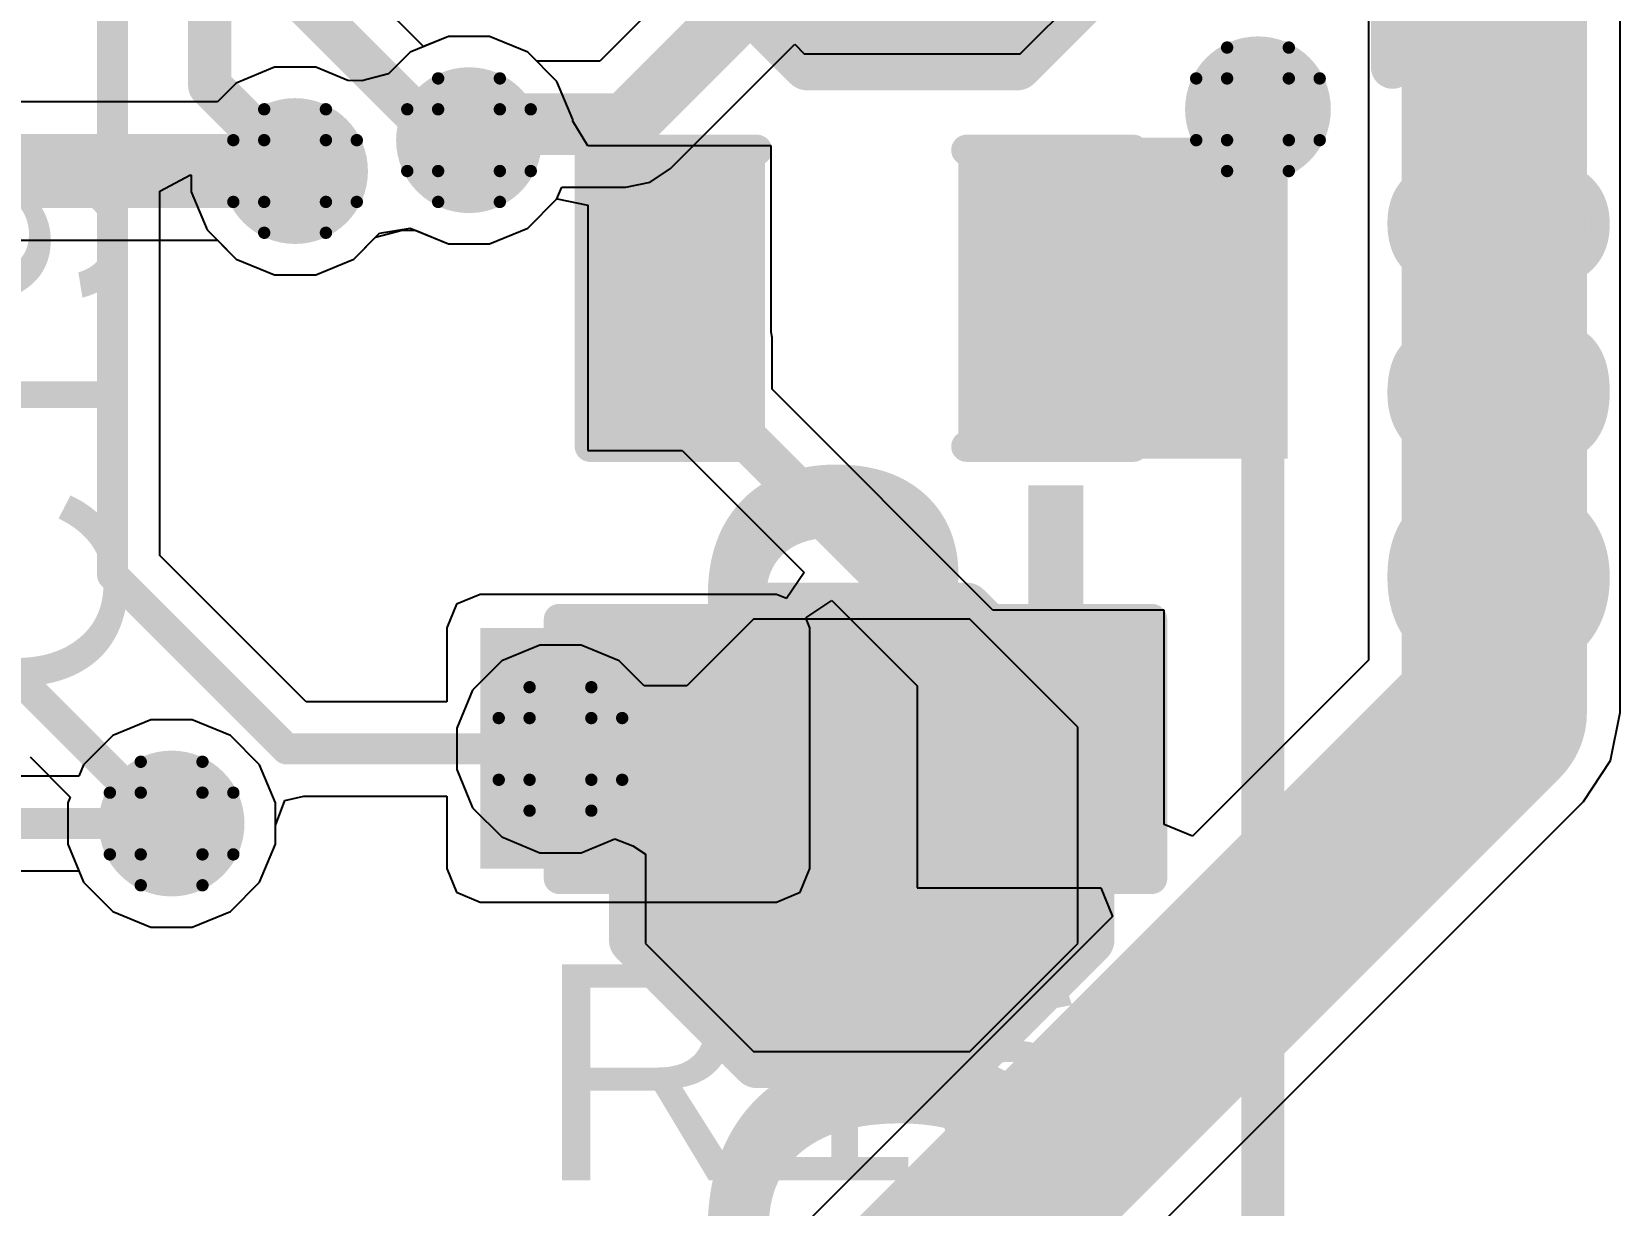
# Model space of a CAD drawing. Header units: inches. Extents: x -25 to 271, y -41 to 15.
# Drawn here: x 67.14 to 73.68, y -24.32 to -19.49 of the extents above; entities that cross this region are included whole.
import ezdxf

# ---------------------------------------------------------------- set-up
doc = ezdxf.new("R2010")
doc.units = ezdxf.units.IN
for name, color, linetype in [('Bottom Layer', 5, 'Continuous'), ('Bottom Overlay', 54, 'Continuous'), ('Bottom Paste', 16, 'Continuous'), ('Bottom Solder', 6, 'Continuous'), ('Drill Drawing', 1, 'Continuous'), ('Top Glue Points', 56, 'Continuous'), ('Top Layer', 1, 'Continuous'), ('Top Overlay', 2, 'Continuous'), ('Top Paste', 8, 'Continuous'), ('Top Solder', 216, 'Continuous'), ('Via Holes', 16, 'Continuous')]:
    doc.layers.add(name, color=color, linetype=linetype)
doc.styles.add('Arial', font='', dxfattribs={"height": 0.2})
doc.styles.add('Arial_Bold', font='', dxfattribs={"height": 0.2})
doc.styles.get('Arial').set_extended_font_data('Arial')
doc.styles.get('Arial_Bold').set_extended_font_data('Arial', bold=True)

# ---------------------------------------------------------------- blocks, each defined once
blk = doc.blocks.new('LED_0603_66')
at = {"layer": 'Top Layer'}
for points in [[(-1, 0.5), (-0.5, 0.5), (-0.5, -0.5), (-1, -0.5)], [(0.5, 0.5), (1, 0.5), (1, -0.5), (0.5, -0.5)]]:
    blk.add_hatch(color=1, dxfattribs=at).paths.add_polyline_path(points)
at = {"layer": 'Top Overlay'}
blk.add_hatch(color=2, dxfattribs=at).paths.add_polyline_path([(1.1176, -0.6604), (1.7526, -0.6604), (1.7526, 0.6604), (1.1176, 0.6604)])
at = {"layer": 'Top Paste'}
for points in [[(-1, 0.5), (-0.5, 0.5), (-0.5, -0.5), (-1, -0.5)], [(0.5, 0.5), (1, 0.5), (1, -0.5), (0.5, -0.5)]]:
    blk.add_hatch(color=8, dxfattribs=at).paths.add_polyline_path(points)
at = {"layer": 'Top Solder'}
for points in [[(-1.1016, 0.6016), (-0.3984, 0.6016), (-0.3984, -0.6016), (-1.1016, -0.6016)], [(0.3984, 0.6016), (1.1016, 0.6016), (1.1016, -0.6016), (0.3984, -0.6016)]]:
    blk.add_hatch(color=216, dxfattribs=at).paths.add_polyline_path(points)
at = {"layer": 'Top Overlay'}
for points in [[(-1.1176, -0.6096, 0.127, 0.127, 0), (-1.1176, 0.6096, 0.127, 0.127, 0)], [(-1.1176, 0.6096, 0.127, 0.127, 0), (-0.4318, 0.6096, 0.127, 0.127, 0)], [(0.4318, 0.6096, 0.127, 0.127, 0), (1.1176, 0.6096, 0.127, 0.127, 0)], [(1.1176, -0.6096, 0.127, 0.127, 0), (1.1176, 0.6096, 0.127, 0.127, 0)], [(-1.1176, -0.6096, 0.127, 0.127, 0), (-0.4318, -0.6096, 0.127, 0.127, 0)], [(0.4318, -0.6096, 0.127, 0.127, 0), (1.1176, -0.6096, 0.127, 0.127, 0)]]:
    blk.add_lwpolyline(points, format="xyseb", dxfattribs=at)
for points in [[(-1.1494, 0.6096, 0.0635, 0.0635, 1), (-1.0858, 0.6096, 0.0635, 0.0635, 1)], [(-1.1494, 0.6096, 0.0635, 0.0635, 1), (-1.0858, 0.6096, 0.0635, 0.0635, 1)], [(-0.4636, 0.6096, 0.0635, 0.0635, 1), (-0.4001, 0.6096, 0.0635, 0.0635, 1)], [(0.4001, 0.6096, 0.0635, 0.0635, 1), (0.4636, 0.6096, 0.0635, 0.0635, 1)], [(1.0859, 0.6096, 0.0635, 0.0635, 1), (1.1494, 0.6096, 0.0635, 0.0635, 1)], [(1.0859, 0.6096, 0.0635, 0.0635, 1), (1.1494, 0.6096, 0.0635, 0.0635, 1)], [(-1.1494, -0.6096, 0.0635, 0.0635, 1), (-1.0858, -0.6096, 0.0635, 0.0635, 1)], [(-1.1494, -0.6096, 0.0635, 0.0635, 1), (-1.0858, -0.6096, 0.0635, 0.0635, 1)], [(-0.4636, -0.6096, 0.0635, 0.0635, 1), (-0.4001, -0.6096, 0.0635, 0.0635, 1)], [(0.4001, -0.6096, 0.0635, 0.0635, 1), (0.4636, -0.6096, 0.0635, 0.0635, 1)], [(1.0859, -0.6096, 0.0635, 0.0635, 1), (1.1494, -0.6096, 0.0635, 0.0635, 1)], [(1.0859, -0.6096, 0.0635, 0.0635, 1), (1.1494, -0.6096, 0.0635, 0.0635, 1)]]:
    blk.add_lwpolyline(points, format="xyseb", close=True, dxfattribs=at)
blk = doc.blocks.new('TEST_POINT_B_84')
at = {"layer": 'Bottom Layer'}
blk.add_hatch(color=5, dxfattribs=at).paths.add_polyline_path([(0.381, 0.762), (-0.381, 0.762), (-0.762, 0.381), (-0.762, -0.381), (-0.381, -0.762), (0.381, -0.762), (0.762, -0.381), (0.762, 0.381)])
at = {"layer": 'Bottom Paste'}
blk.add_hatch(color=16, dxfattribs=at).paths.add_polyline_path([(0.381, 0.762), (-0.381, 0.762), (-0.762, 0.381), (-0.762, -0.381), (-0.381, -0.762), (0.381, -0.762), (0.762, -0.381), (0.762, 0.381)])
at = {"layer": 'Bottom Solder'}
blk.add_hatch(color=6, dxfattribs=at).paths.add_polyline_path([(0.4318, 0.8636), (-0.4318, 0.8636), (-0.8636, 0.4318), (-0.8636, -0.4318), (-0.4318, -0.8636), (0.4318, -0.8636), (0.8636, -0.4318), (0.8636, 0.4318)])
at = {"layer": 'Bottom Overlay'}
for points in [[(-0.4318, 0.9398, 0.2, 0.2, 0), (-0.9398, 0.4318, 0.2, 0.2, 0)], [(0.4318, 0.9398, 0.2, 0.2, 0), (-0.4318, 0.9398, 0.2, 0.2, 0)], [(0.9398, 0.4318, 0.2, 0.2, 0), (0.4318, 0.9398, 0.2, 0.2, 0)], [(-0.9398, 0.4318, 0.2, 0.2, 0), (-0.9398, -0.4318, 0.2, 0.2, 0)], [(0.9398, 0.4318, 0.2, 0.2, 0), (0.9398, -0.4318, 0.2, 0.2, 0)], [(-0.4318, -0.9398, 0.2, 0.2, 0), (-0.9398, -0.4318, 0.2, 0.2, 0)], [(0.9398, -0.4318, 0.2, 0.2, 0), (0.4318, -0.9398, 0.2, 0.2, 0)], [(0.4318, -0.9398, 0.2, 0.2, 0), (-0.4318, -0.9398, 0.2, 0.2, 0)]]:
    blk.add_lwpolyline(points, format="xyseb", dxfattribs=at)
for points in [[(-0.4818, 0.9398, 0.1, 0.1, 1), (-0.3818, 0.9398, 0.1, 0.1, 1)], [(-0.4818, 0.9398, 0.1, 0.1, 1), (-0.3818, 0.9398, 0.1, 0.1, 1)], [(0.3818, 0.9398, 0.1, 0.1, 1), (0.4818, 0.9398, 0.1, 0.1, 1)], [(0.3818, 0.9398, 0.1, 0.1, 1), (0.4818, 0.9398, 0.1, 0.1, 1)], [(-0.9898, 0.4318, 0.1, 0.1, 1), (-0.8898, 0.4318, 0.1, 0.1, 1)], [(-0.9898, 0.4318, 0.1, 0.1, 1), (-0.8898, 0.4318, 0.1, 0.1, 1)], [(0.8898, 0.4318, 0.1, 0.1, 1), (0.9898, 0.4318, 0.1, 0.1, 1)], [(0.8898, 0.4318, 0.1, 0.1, 1), (0.9898, 0.4318, 0.1, 0.1, 1)], [(-0.9898, -0.4318, 0.1, 0.1, 1), (-0.8898, -0.4318, 0.1, 0.1, 1)], [(-0.9898, -0.4318, 0.1, 0.1, 1), (-0.8898, -0.4318, 0.1, 0.1, 1)], [(0.8898, -0.4318, 0.1, 0.1, 1), (0.9898, -0.4318, 0.1, 0.1, 1)], [(0.8898, -0.4318, 0.1, 0.1, 1), (0.9898, -0.4318, 0.1, 0.1, 1)], [(-0.4818, -0.9398, 0.1, 0.1, 1), (-0.3818, -0.9398, 0.1, 0.1, 1)], [(-0.4818, -0.9398, 0.1, 0.1, 1), (-0.3818, -0.9398, 0.1, 0.1, 1)], [(0.3818, -0.9398, 0.1, 0.1, 1), (0.4818, -0.9398, 0.1, 0.1, 1)], [(0.3818, -0.9398, 0.1, 0.1, 1), (0.4818, -0.9398, 0.1, 0.1, 1)]]:
    blk.add_lwpolyline(points, format="xyseb", close=True, dxfattribs=at)
blk = doc.blocks.new('RES_0603_112')
at = {"layer": 'Top Layer'}
for points in [[(-0.381, 0.4445), (-0.381, -0.4445), (-1.143, -0.4445), (-1.143, 0.4445)], [(1.143, 0.4445), (1.143, -0.4445), (0.381, -0.4445), (0.381, 0.4445)]]:
    blk.add_hatch(color=1, dxfattribs=at).paths.add_polyline_path(points)
at = {"layer": 'Top Paste'}
for points in [[(-0.381, 0.4445), (-0.381, -0.4445), (-1.143, -0.4445), (-1.143, 0.4445)], [(1.143, 0.4445), (1.143, -0.4445), (0.381, -0.4445), (0.381, 0.4445)]]:
    blk.add_hatch(color=8, dxfattribs=at).paths.add_polyline_path(points)
at = {"layer": 'Top Solder'}
for points in [[(-0.2794, 0.5461), (-0.2794, -0.5461), (-1.2446, -0.5461), (-1.2446, 0.5461)], [(1.2446, 0.5461), (1.2446, -0.5461), (0.2794, -0.5461), (0.2794, 0.5461)]]:
    blk.add_hatch(color=216, dxfattribs=at).paths.add_polyline_path(points)
at = {"layer": 'Top Overlay'}
for points in [[(-1.2192, 0.5334, 0.127, 0.127, 0), (-1.2192, -0.5334, 0.127, 0.127, 0)], [(1.2192, 0.5334, 0.127, 0.127, 0), (-1.2192, 0.5334, 0.127, 0.127, 0)], [(1.2192, 0.5334, 0.127, 0.127, 0), (1.2192, -0.5334, 0.127, 0.127, 0)], [(1.2192, -0.5334, 0.127, 0.127, 0), (-1.2192, -0.5334, 0.127, 0.127, 0)]]:
    blk.add_lwpolyline(points, format="xyseb", dxfattribs=at)
for points in [[(-1.25095, 0.5334, 0.0635, 0.0635, 1), (-1.18745, 0.5334, 0.0635, 0.0635, 1)], [(-1.25095, 0.5334, 0.0635, 0.0635, 1), (-1.18745, 0.5334, 0.0635, 0.0635, 1)], [(1.18745, 0.5334, 0.0635, 0.0635, 1), (1.25095, 0.5334, 0.0635, 0.0635, 1)], [(1.18745, 0.5334, 0.0635, 0.0635, 1), (1.25095, 0.5334, 0.0635, 0.0635, 1)], [(-1.25095, -0.5334, 0.0635, 0.0635, 1), (-1.18745, -0.5334, 0.0635, 0.0635, 1)], [(-1.25095, -0.5334, 0.0635, 0.0635, 1), (-1.18745, -0.5334, 0.0635, 0.0635, 1)], [(1.18745, -0.5334, 0.0635, 0.0635, 1), (1.25095, -0.5334, 0.0635, 0.0635, 1)], [(1.18745, -0.5334, 0.0635, 0.0635, 1), (1.25095, -0.5334, 0.0635, 0.0635, 1)]]:
    blk.add_lwpolyline(points, format="xyseb", close=True, dxfattribs=at)
blk = doc.blocks.new('TEST_POINT_B_135')
at = {"layer": 'Bottom Layer'}
blk.add_hatch(color=5, dxfattribs=at).paths.add_polyline_path([(0.381, 0.762), (-0.381, 0.762), (-0.762, 0.381), (-0.762, -0.381), (-0.381, -0.762), (0.381, -0.762), (0.762, -0.381), (0.762, 0.381)])
at = {"layer": 'Bottom Paste'}
blk.add_hatch(color=16, dxfattribs=at).paths.add_polyline_path([(0.381, 0.762), (-0.381, 0.762), (-0.762, 0.381), (-0.762, -0.381), (-0.381, -0.762), (0.381, -0.762), (0.762, -0.381), (0.762, 0.381)])
at = {"layer": 'Bottom Solder'}
blk.add_hatch(color=6, dxfattribs=at).paths.add_polyline_path([(0.4318, 0.8636), (-0.4318, 0.8636), (-0.8636, 0.4318), (-0.8636, -0.4318), (-0.4318, -0.8636), (0.4318, -0.8636), (0.8636, -0.4318), (0.8636, 0.4318)])
at = {"layer": 'Bottom Overlay'}
for points in [[(-0.4318, 0.9398, 0.2, 0.2, 0), (-0.9398, 0.4318, 0.2, 0.2, 0)], [(0.4318, 0.9398, 0.2, 0.2, 0), (-0.4318, 0.9398, 0.2, 0.2, 0)], [(0.9398, 0.4318, 0.2, 0.2, 0), (0.4318, 0.9398, 0.2, 0.2, 0)], [(-0.9398, 0.4318, 0.2, 0.2, 0), (-0.9398, -0.4318, 0.2, 0.2, 0)], [(0.9398, 0.4318, 0.2, 0.2, 0), (0.9398, -0.4318, 0.2, 0.2, 0)], [(-0.4318, -0.9398, 0.2, 0.2, 0), (-0.9398, -0.4318, 0.2, 0.2, 0)], [(0.9398, -0.4318, 0.2, 0.2, 0), (0.4318, -0.9398, 0.2, 0.2, 0)], [(0.4318, -0.9398, 0.2, 0.2, 0), (-0.4318, -0.9398, 0.2, 0.2, 0)]]:
    blk.add_lwpolyline(points, format="xyseb", dxfattribs=at)
for points in [[(-0.4818, 0.9398, 0.1, 0.1, 1), (-0.3818, 0.9398, 0.1, 0.1, 1)], [(-0.4818, 0.9398, 0.1, 0.1, 1), (-0.3818, 0.9398, 0.1, 0.1, 1)], [(0.3818, 0.9398, 0.1, 0.1, 1), (0.4818, 0.9398, 0.1, 0.1, 1)], [(0.3818, 0.9398, 0.1, 0.1, 1), (0.4818, 0.9398, 0.1, 0.1, 1)], [(-0.9898, 0.4318, 0.1, 0.1, 1), (-0.8898, 0.4318, 0.1, 0.1, 1)], [(-0.9898, 0.4318, 0.1, 0.1, 1), (-0.8898, 0.4318, 0.1, 0.1, 1)], [(0.8898, 0.4318, 0.1, 0.1, 1), (0.9898, 0.4318, 0.1, 0.1, 1)], [(0.8898, 0.4318, 0.1, 0.1, 1), (0.9898, 0.4318, 0.1, 0.1, 1)], [(-0.9898, -0.4318, 0.1, 0.1, 1), (-0.8898, -0.4318, 0.1, 0.1, 1)], [(-0.9898, -0.4318, 0.1, 0.1, 1), (-0.8898, -0.4318, 0.1, 0.1, 1)], [(0.8898, -0.4318, 0.1, 0.1, 1), (0.9898, -0.4318, 0.1, 0.1, 1)], [(0.8898, -0.4318, 0.1, 0.1, 1), (0.9898, -0.4318, 0.1, 0.1, 1)], [(-0.4818, -0.9398, 0.1, 0.1, 1), (-0.3818, -0.9398, 0.1, 0.1, 1)], [(-0.4818, -0.9398, 0.1, 0.1, 1), (-0.3818, -0.9398, 0.1, 0.1, 1)], [(0.3818, -0.9398, 0.1, 0.1, 1), (0.4818, -0.9398, 0.1, 0.1, 1)], [(0.3818, -0.9398, 0.1, 0.1, 1), (0.4818, -0.9398, 0.1, 0.1, 1)]]:
    blk.add_lwpolyline(points, format="xyseb", close=True, dxfattribs=at)

msp = doc.modelspace()

# ---------------------------------------------------------------- hatches: boundary and pattern name
at = {"layer": 'Bottom Layer'}
h = msp.add_hatch(color=5, dxfattribs=at)
edge = h.paths.add_edge_path()
edge.add_arc((72.1868, -19.812), 0.3, 0, 360)
h = msp.add_hatch(color=5, dxfattribs=at)
edge = h.paths.add_edge_path()
edge.add_arc((68.9402, -19.939), 0.3, 0, 360)
h = msp.add_hatch(color=5, dxfattribs=at)
edge = h.paths.add_edge_path()
edge.add_arc((68.2244, -20.066), 0.3, 0, 360)
h = msp.add_hatch(color=5, dxfattribs=at)
edge = h.paths.add_edge_path()
edge.add_arc((69.3166, -22.4437), 0.3, 0, 360)
h = msp.add_hatch(color=5, dxfattribs=at)
edge = h.paths.add_edge_path()
edge.add_arc((67.7164, -22.7506), 0.3, 0, 360)
at = {"layer": 'Top Glue Points'}
msp.add_hatch(color=56, dxfattribs=at).paths.add_polyline_path([(70.7339, -22.8437), (70.7339, -22.0436), (70.3341, -22.0436), (70.3341, -22.8437)])
at = {"layer": 'Top Layer'}
h = msp.add_hatch(color=1, dxfattribs=at)
edge = h.paths.add_edge_path()
edge.add_arc((72.1868, -19.812), 0.3, 0, 360)
h = msp.add_hatch(color=1, dxfattribs=at)
edge = h.paths.add_edge_path()
edge.add_arc((68.9402, -19.939), 0.3, 0, 360)
h = msp.add_hatch(color=1, dxfattribs=at)
edge = h.paths.add_edge_path()
edge.add_arc((68.2244, -20.066), 0.3, 0, 360)
msp.add_hatch(color=1, dxfattribs=at).paths.add_polyline_path([(68.9864, -22.9362), (70.2056, -22.9362), (70.2056, -21.9456), (68.9864, -21.9456)])
h = msp.add_hatch(color=1, dxfattribs=at)
edge = h.paths.add_edge_path()
edge.add_arc((69.3166, -22.4437), 0.3, 0, 360)
h = msp.add_hatch(color=1, dxfattribs=at)
edge = h.paths.add_edge_path()
edge.add_arc((67.7164, -22.7506), 0.3, 0, 360)
at = {"layer": 'Via Holes'}
h = msp.add_hatch(color=7, dxfattribs=at)
edge = h.paths.add_edge_path()
edge.add_arc((72.1868, -19.812), 0.15, 0, 360)
h = msp.add_hatch(color=7, dxfattribs=at)
edge = h.paths.add_edge_path()
edge.add_arc((68.9402, -19.939), 0.15, 0, 360)
h = msp.add_hatch(color=7, dxfattribs=at)
edge = h.paths.add_edge_path()
edge.add_arc((68.2244, -20.066), 0.15, 0, 360)
h = msp.add_hatch(color=7, dxfattribs=at)
edge = h.paths.add_edge_path()
edge.add_arc((69.3166, -22.4437), 0.15, 0, 360)
h = msp.add_hatch(color=7, dxfattribs=at)
edge = h.paths.add_edge_path()
edge.add_arc((67.7164, -22.7506), 0.15, 0, 360)

# ---------------------------------------------------------------- linework, layer by layer
at = {"layer": 'Bottom Layer'}
for p, q in [((71.2089, -19.5834), (71.6534, -19.1389)), ((69.9145, -19.178), (69.4787, -19.6138)), ((68.8553, -19.512), (68.6983, -19.577)), ((69.0252, -19.512), (68.8553, -19.512)), ((69.1821, -19.577), (69.0252, -19.512)), ((69.7691, -20.0559), (70.2808, -19.5443)), ((70.2808, -19.5443), (70.3199, -19.5834)), ((68.6983, -19.577), (68.6086, -19.6667)), ((69.2189, -19.6138), (69.1821, -19.577)), ((70.3199, -19.5834), (71.2089, -19.5834)), ((68.1395, -19.639), (67.9825, -19.704)), ((68.3093, -19.639), (68.1395, -19.639)), ((68.4421, -19.694), (68.3093, -19.639)), ((68.6086, -19.6667), (68.4995, -19.6953)), ((69.4787, -19.6138), (69.2189, -19.6138)), ((67.9825, -19.704), (67.9054, -19.7811)), ((68.4995, -19.6953), (68.4421, -19.694)), ((67.9054, -19.7811), (66.8632, -19.7811)), ((69.6851, -20.1121), (69.7691, -20.0559)), ((69.3022, -20.1809), (69.3225, -20.1318)), ((69.3225, -20.1318), (69.586, -20.1318)), ((69.586, -20.1318), (69.6851, -20.1121)), ((69.1821, -20.301), (69.3022, -20.1809)), ((68.556, -20.3383), (68.6651, -20.3097)), ((68.6651, -20.3097), (68.7226, -20.311)), ((68.7226, -20.311), (68.8553, -20.366)), ((69.0252, -20.366), (69.1821, -20.301)), ((66.9812, -20.3509), (67.9054, -20.3509)), ((67.9054, -20.3509), (67.9825, -20.428)), ((68.4663, -20.428), (68.556, -20.3383)), ((68.8553, -20.366), (69.0252, -20.366)), ((67.9825, -20.428), (68.1395, -20.493)), ((68.3093, -20.493), (68.4663, -20.428)), ((68.1395, -20.493), (68.3093, -20.493)), ((70.1116, -21.9103), (69.8372, -22.1847)), ((71.0006, -21.9103), (70.1116, -21.9103)), ((71.4451, -22.3548), (71.0006, -21.9103)), ((69.2317, -22.0167), (69.0747, -22.0817)), ((69.4015, -22.0167), (69.2317, -22.0167)), ((69.5585, -22.0817), (69.4015, -22.0167)), ((69.0747, -22.0817), (68.9546, -22.2018)), ((69.6615, -22.1847), (69.5585, -22.0817)), ((68.9546, -22.2018), (68.8896, -22.3588)), ((69.8372, -22.1847), (69.6615, -22.1847)), ((67.6315, -22.3236), (67.4745, -22.3886)), ((67.8013, -22.3236), (67.6315, -22.3236)), ((67.9583, -22.3886), (67.8013, -22.3236)), ((71.4451, -23.2438), (71.4451, -22.3548)), ((67.4745, -22.3886), (67.3544, -22.5087)), ((68.0784, -22.5087), (67.9583, -22.3886)), ((68.8896, -22.3588), (68.8896, -22.5286)), ((67.3544, -22.5087), (67.3347, -22.5564)), ((68.1434, -22.6656), (68.0784, -22.5087)), ((68.8896, -22.5286), (68.9546, -22.6856)), ((67.3347, -22.5564), (66.4928, -22.5564)), ((68.1434, -22.8355), (68.1434, -22.6656)), ((68.9546, -22.6856), (69.0747, -22.8057)), ((69.0747, -22.8057), (69.2317, -22.8707)), ((68.0784, -22.9925), (68.1434, -22.8355)), ((69.2317, -22.8707), (69.4015, -22.8707)), ((69.4015, -22.8707), (69.5401, -22.8133)), ((69.5401, -22.8133), (69.6149, -22.8426)), ((69.6149, -22.8426), (69.6671, -22.8766)), ((69.6671, -22.8766), (69.6671, -23.2438)), ((66.4928, -22.9448), (67.3347, -22.9448)), ((67.3347, -22.9448), (67.3544, -22.9925)), ((67.3544, -22.9925), (67.4745, -23.1126)), ((67.9583, -23.1126), (68.0784, -22.9925)), ((67.4745, -23.1126), (67.6315, -23.1776)), ((67.8013, -23.1776), (67.9583, -23.1126)), ((67.6315, -23.1776), (67.8013, -23.1776)), ((69.6671, -23.2438), (70.1116, -23.6883)), ((71.0006, -23.6883), (71.4451, -23.2438)), ((70.1116, -23.6883), (71.0006, -23.6883))]:
    msp.add_line(p, q, dxfattribs=at)
for points in [[(69.586, -19.8728, 0.254, 0.254, 0), (70.7644, -18.6944, 0.254, 0.254, 0)], [(68.9402, -19.939, 0.254, 0.254, 0), (69.0064, -19.8728, 0.254, 0.254, 0)], [(69.0064, -19.8728, 0.254, 0.254, 0), (69.586, -19.8728, 0.254, 0.254, 0)], [(66.8632, -20.066, 0.3048, 0.3048, 0), (68.2244, -20.066, 0.3048, 0.3048, 0)], [(69.3166, -22.4437, 0.254, 0.254, 0), (70.5561, -22.4437, 0.254, 0.254, 0)], [(66.1111, -22.7506, 0.127, 0.127, 0), (67.7164, -22.7506, 0.127, 0.127, 0)]]:
    msp.add_lwpolyline(points, format="xyseb", dxfattribs=at)
for points in [[(68.9429, -19.8728, 0.127, 0.127, 1), (69.0699, -19.8728, 0.127, 0.127, 1)], [(68.9429, -19.8728, 0.127, 0.127, 1), (69.0699, -19.8728, 0.127, 0.127, 1)], [(69.5225, -19.8728, 0.127, 0.127, 1), (69.6495, -19.8728, 0.127, 0.127, 1)], [(69.5225, -19.8728, 0.127, 0.127, 1), (69.6495, -19.8728, 0.127, 0.127, 1)], [(68.8767, -19.939, 0.127, 0.127, 1), (69.0037, -19.939, 0.127, 0.127, 1)], [(68.1482, -20.066, 0.1524, 0.1524, 1), (68.3006, -20.066, 0.1524, 0.1524, 1)], [(69.2531, -22.4437, 0.127, 0.127, 1), (69.3801, -22.4437, 0.127, 0.127, 1)], [(70.4926, -22.4437, 0.127, 0.127, 1), (70.6196, -22.4437, 0.127, 0.127, 1)], [(67.6847, -22.7506, 0.0635, 0.0635, 1), (67.7481, -22.7506, 0.0635, 0.0635, 1)]]:
    msp.add_lwpolyline(points, format="xyseb", close=True, dxfattribs=at)
at = {"layer": 'Drill Drawing'}
for points in [[(72.0598, -19.685, 0.0508, 0.0508, 0), (72.0598, -19.558, 0.0508, 0.0508, 0)], [(72.0598, -19.558, 0.0508, 0.0508, 0), (72.3138, -19.558, 0.0508, 0.0508, 0)], [(72.3138, -19.685, 0.0508, 0.0508, 0), (72.3138, -19.558, 0.0508, 0.0508, 0)], [(68.8132, -19.812, 0.0508, 0.0508, 0), (68.8132, -19.685, 0.0508, 0.0508, 0)], [(68.8132, -19.685, 0.0508, 0.0508, 0), (69.0672, -19.685, 0.0508, 0.0508, 0)], [(69.0672, -19.812, 0.0508, 0.0508, 0), (69.0672, -19.685, 0.0508, 0.0508, 0)], [(71.9328, -19.939, 0.0508, 0.0508, 0), (71.9328, -19.685, 0.0508, 0.0508, 0)], [(71.9328, -19.685, 0.0508, 0.0508, 0), (72.0598, -19.685, 0.0508, 0.0508, 0)], [(72.3138, -19.685, 0.0508, 0.0508, 0), (72.4408, -19.685, 0.0508, 0.0508, 0)], [(72.4408, -19.939, 0.0508, 0.0508, 0), (72.4408, -19.685, 0.0508, 0.0508, 0)], [(68.0974, -19.939, 0.0508, 0.0508, 0), (68.0974, -19.812, 0.0508, 0.0508, 0)], [(68.0974, -19.812, 0.0508, 0.0508, 0), (68.3514, -19.812, 0.0508, 0.0508, 0)], [(68.3514, -19.939, 0.0508, 0.0508, 0), (68.3514, -19.812, 0.0508, 0.0508, 0)], [(68.6862, -20.066, 0.0508, 0.0508, 0), (68.6862, -19.812, 0.0508, 0.0508, 0)], [(68.6862, -19.812, 0.0508, 0.0508, 0), (68.8132, -19.812, 0.0508, 0.0508, 0)], [(69.0672, -19.812, 0.0508, 0.0508, 0), (69.1942, -19.812, 0.0508, 0.0508, 0)], [(69.1942, -20.066, 0.0508, 0.0508, 0), (69.1942, -19.812, 0.0508, 0.0508, 0)], [(67.9704, -20.193, 0.0508, 0.0508, 0), (67.9704, -19.939, 0.0508, 0.0508, 0)], [(67.9704, -19.939, 0.0508, 0.0508, 0), (68.0974, -19.939, 0.0508, 0.0508, 0)], [(68.3514, -19.939, 0.0508, 0.0508, 0), (68.4784, -19.939, 0.0508, 0.0508, 0)], [(68.4784, -20.193, 0.0508, 0.0508, 0), (68.4784, -19.939, 0.0508, 0.0508, 0)], [(71.9328, -19.939, 0.0508, 0.0508, 0), (72.0598, -19.939, 0.0508, 0.0508, 0)], [(72.0598, -20.066, 0.0508, 0.0508, 0), (72.0598, -19.939, 0.0508, 0.0508, 0)], [(72.3138, -19.939, 0.0508, 0.0508, 0), (72.4408, -19.939, 0.0508, 0.0508, 0)], [(72.3138, -20.066, 0.0508, 0.0508, 0), (72.3138, -19.939, 0.0508, 0.0508, 0)], [(68.6862, -20.066, 0.0508, 0.0508, 0), (68.8132, -20.066, 0.0508, 0.0508, 0)], [(68.8132, -20.193, 0.0508, 0.0508, 0), (68.8132, -20.066, 0.0508, 0.0508, 0)], [(69.0672, -20.066, 0.0508, 0.0508, 0), (69.1942, -20.066, 0.0508, 0.0508, 0)], [(69.0672, -20.193, 0.0508, 0.0508, 0), (69.0672, -20.066, 0.0508, 0.0508, 0)], [(72.0598, -20.066, 0.0508, 0.0508, 0), (72.3138, -20.066, 0.0508, 0.0508, 0)], [(67.9704, -20.193, 0.0508, 0.0508, 0), (68.0974, -20.193, 0.0508, 0.0508, 0)], [(68.0974, -20.32, 0.0508, 0.0508, 0), (68.0974, -20.193, 0.0508, 0.0508, 0)], [(68.3514, -20.193, 0.0508, 0.0508, 0), (68.4784, -20.193, 0.0508, 0.0508, 0)], [(68.3514, -20.32, 0.0508, 0.0508, 0), (68.3514, -20.193, 0.0508, 0.0508, 0)], [(68.8132, -20.193, 0.0508, 0.0508, 0), (69.0672, -20.193, 0.0508, 0.0508, 0)], [(68.0974, -20.32, 0.0508, 0.0508, 0), (68.3514, -20.32, 0.0508, 0.0508, 0)], [(69.1896, -22.3167, 0.0508, 0.0508, 0), (69.1896, -22.1897, 0.0508, 0.0508, 0)], [(69.1896, -22.1897, 0.0508, 0.0508, 0), (69.4436, -22.1897, 0.0508, 0.0508, 0)], [(69.4436, -22.3167, 0.0508, 0.0508, 0), (69.4436, -22.1897, 0.0508, 0.0508, 0)], [(69.0626, -22.5707, 0.0508, 0.0508, 0), (69.0626, -22.3167, 0.0508, 0.0508, 0)], [(69.0626, -22.3167, 0.0508, 0.0508, 0), (69.1896, -22.3167, 0.0508, 0.0508, 0)], [(69.4436, -22.3167, 0.0508, 0.0508, 0), (69.5706, -22.3167, 0.0508, 0.0508, 0)], [(69.5706, -22.5707, 0.0508, 0.0508, 0), (69.5706, -22.3167, 0.0508, 0.0508, 0)], [(67.5894, -22.6236, 0.0508, 0.0508, 0), (67.5894, -22.4966, 0.0508, 0.0508, 0)], [(67.5894, -22.4966, 0.0508, 0.0508, 0), (67.8434, -22.4966, 0.0508, 0.0508, 0)], [(67.8434, -22.6236, 0.0508, 0.0508, 0), (67.8434, -22.4966, 0.0508, 0.0508, 0)], [(69.0626, -22.5707, 0.0508, 0.0508, 0), (69.1896, -22.5707, 0.0508, 0.0508, 0)], [(69.1896, -22.6977, 0.0508, 0.0508, 0), (69.1896, -22.5707, 0.0508, 0.0508, 0)], [(69.4436, -22.5707, 0.0508, 0.0508, 0), (69.5706, -22.5707, 0.0508, 0.0508, 0)], [(69.4436, -22.6977, 0.0508, 0.0508, 0), (69.4436, -22.5707, 0.0508, 0.0508, 0)], [(67.4624, -22.8776, 0.0508, 0.0508, 0), (67.4624, -22.6236, 0.0508, 0.0508, 0)], [(67.4624, -22.6236, 0.0508, 0.0508, 0), (67.5894, -22.6236, 0.0508, 0.0508, 0)], [(67.8434, -22.6236, 0.0508, 0.0508, 0), (67.9704, -22.6236, 0.0508, 0.0508, 0)], [(67.9704, -22.8776, 0.0508, 0.0508, 0), (67.9704, -22.6236, 0.0508, 0.0508, 0)], [(69.1896, -22.6977, 0.0508, 0.0508, 0), (69.4436, -22.6977, 0.0508, 0.0508, 0)], [(67.4624, -22.8776, 0.0508, 0.0508, 0), (67.5894, -22.8776, 0.0508, 0.0508, 0)], [(67.5894, -23.0046, 0.0508, 0.0508, 0), (67.5894, -22.8776, 0.0508, 0.0508, 0)], [(67.8434, -22.8776, 0.0508, 0.0508, 0), (67.9704, -22.8776, 0.0508, 0.0508, 0)], [(67.8434, -23.0046, 0.0508, 0.0508, 0), (67.8434, -22.8776, 0.0508, 0.0508, 0)], [(67.5894, -23.0046, 0.0508, 0.0508, 0), (67.8434, -23.0046, 0.0508, 0.0508, 0)]]:
    msp.add_lwpolyline(points, format="xyseb", dxfattribs=at)
for points in [[(72.0471, -19.558, 0.0254, 0.0254, 1), (72.0725, -19.558, 0.0254, 0.0254, 1)], [(72.0471, -19.558, 0.0254, 0.0254, 1), (72.0725, -19.558, 0.0254, 0.0254, 1)], [(72.3011, -19.558, 0.0254, 0.0254, 1), (72.3265, -19.558, 0.0254, 0.0254, 1)], [(72.3011, -19.558, 0.0254, 0.0254, 1), (72.3265, -19.558, 0.0254, 0.0254, 1)], [(68.8005, -19.685, 0.0254, 0.0254, 1), (68.8259, -19.685, 0.0254, 0.0254, 1)], [(68.8005, -19.685, 0.0254, 0.0254, 1), (68.8259, -19.685, 0.0254, 0.0254, 1)], [(69.0545, -19.685, 0.0254, 0.0254, 1), (69.0799, -19.685, 0.0254, 0.0254, 1)], [(69.0545, -19.685, 0.0254, 0.0254, 1), (69.0799, -19.685, 0.0254, 0.0254, 1)], [(71.9201, -19.685, 0.0254, 0.0254, 1), (71.9455, -19.685, 0.0254, 0.0254, 1)], [(71.9201, -19.685, 0.0254, 0.0254, 1), (71.9455, -19.685, 0.0254, 0.0254, 1)], [(72.0471, -19.685, 0.0254, 0.0254, 1), (72.0725, -19.685, 0.0254, 0.0254, 1)], [(72.0471, -19.685, 0.0254, 0.0254, 1), (72.0725, -19.685, 0.0254, 0.0254, 1)], [(72.3011, -19.685, 0.0254, 0.0254, 1), (72.3265, -19.685, 0.0254, 0.0254, 1)], [(72.3011, -19.685, 0.0254, 0.0254, 1), (72.3265, -19.685, 0.0254, 0.0254, 1)], [(72.4281, -19.685, 0.0254, 0.0254, 1), (72.4535, -19.685, 0.0254, 0.0254, 1)], [(72.4281, -19.685, 0.0254, 0.0254, 1), (72.4535, -19.685, 0.0254, 0.0254, 1)], [(68.0847, -19.812, 0.0254, 0.0254, 1), (68.1101, -19.812, 0.0254, 0.0254, 1)], [(68.0847, -19.812, 0.0254, 0.0254, 1), (68.1101, -19.812, 0.0254, 0.0254, 1)], [(68.3387, -19.812, 0.0254, 0.0254, 1), (68.3641, -19.812, 0.0254, 0.0254, 1)], [(68.3387, -19.812, 0.0254, 0.0254, 1), (68.3641, -19.812, 0.0254, 0.0254, 1)], [(68.6735, -19.812, 0.0254, 0.0254, 1), (68.6989, -19.812, 0.0254, 0.0254, 1)], [(68.6735, -19.812, 0.0254, 0.0254, 1), (68.6989, -19.812, 0.0254, 0.0254, 1)], [(68.8005, -19.812, 0.0254, 0.0254, 1), (68.8259, -19.812, 0.0254, 0.0254, 1)], [(68.8005, -19.812, 0.0254, 0.0254, 1), (68.8259, -19.812, 0.0254, 0.0254, 1)], [(69.0545, -19.812, 0.0254, 0.0254, 1), (69.0799, -19.812, 0.0254, 0.0254, 1)], [(69.0545, -19.812, 0.0254, 0.0254, 1), (69.0799, -19.812, 0.0254, 0.0254, 1)], [(69.1815, -19.812, 0.0254, 0.0254, 1), (69.2069, -19.812, 0.0254, 0.0254, 1)], [(69.1815, -19.812, 0.0254, 0.0254, 1), (69.2069, -19.812, 0.0254, 0.0254, 1)], [(67.9577, -19.939, 0.0254, 0.0254, 1), (67.9831, -19.939, 0.0254, 0.0254, 1)], [(67.9577, -19.939, 0.0254, 0.0254, 1), (67.9831, -19.939, 0.0254, 0.0254, 1)], [(68.0847, -19.939, 0.0254, 0.0254, 1), (68.1101, -19.939, 0.0254, 0.0254, 1)], [(68.0847, -19.939, 0.0254, 0.0254, 1), (68.1101, -19.939, 0.0254, 0.0254, 1)], [(68.3387, -19.939, 0.0254, 0.0254, 1), (68.3641, -19.939, 0.0254, 0.0254, 1)], [(68.3387, -19.939, 0.0254, 0.0254, 1), (68.3641, -19.939, 0.0254, 0.0254, 1)], [(68.4657, -19.939, 0.0254, 0.0254, 1), (68.4911, -19.939, 0.0254, 0.0254, 1)], [(68.4657, -19.939, 0.0254, 0.0254, 1), (68.4911, -19.939, 0.0254, 0.0254, 1)], [(71.9201, -19.939, 0.0254, 0.0254, 1), (71.9455, -19.939, 0.0254, 0.0254, 1)], [(71.9201, -19.939, 0.0254, 0.0254, 1), (71.9455, -19.939, 0.0254, 0.0254, 1)], [(72.0471, -19.939, 0.0254, 0.0254, 1), (72.0725, -19.939, 0.0254, 0.0254, 1)], [(72.0471, -19.939, 0.0254, 0.0254, 1), (72.0725, -19.939, 0.0254, 0.0254, 1)], [(72.3011, -19.939, 0.0254, 0.0254, 1), (72.3265, -19.939, 0.0254, 0.0254, 1)], [(72.3011, -19.939, 0.0254, 0.0254, 1), (72.3265, -19.939, 0.0254, 0.0254, 1)], [(72.4281, -19.939, 0.0254, 0.0254, 1), (72.4535, -19.939, 0.0254, 0.0254, 1)], [(72.4281, -19.939, 0.0254, 0.0254, 1), (72.4535, -19.939, 0.0254, 0.0254, 1)], [(68.6735, -20.066, 0.0254, 0.0254, 1), (68.6989, -20.066, 0.0254, 0.0254, 1)], [(68.6735, -20.066, 0.0254, 0.0254, 1), (68.6989, -20.066, 0.0254, 0.0254, 1)], [(68.8005, -20.066, 0.0254, 0.0254, 1), (68.8259, -20.066, 0.0254, 0.0254, 1)], [(68.8005, -20.066, 0.0254, 0.0254, 1), (68.8259, -20.066, 0.0254, 0.0254, 1)], [(69.0545, -20.066, 0.0254, 0.0254, 1), (69.0799, -20.066, 0.0254, 0.0254, 1)], [(69.0545, -20.066, 0.0254, 0.0254, 1), (69.0799, -20.066, 0.0254, 0.0254, 1)], [(69.1815, -20.066, 0.0254, 0.0254, 1), (69.2069, -20.066, 0.0254, 0.0254, 1)], [(69.1815, -20.066, 0.0254, 0.0254, 1), (69.2069, -20.066, 0.0254, 0.0254, 1)], [(72.0471, -20.066, 0.0254, 0.0254, 1), (72.0725, -20.066, 0.0254, 0.0254, 1)], [(72.0471, -20.066, 0.0254, 0.0254, 1), (72.0725, -20.066, 0.0254, 0.0254, 1)], [(72.3011, -20.066, 0.0254, 0.0254, 1), (72.3265, -20.066, 0.0254, 0.0254, 1)], [(72.3011, -20.066, 0.0254, 0.0254, 1), (72.3265, -20.066, 0.0254, 0.0254, 1)], [(67.9577, -20.193, 0.0254, 0.0254, 1), (67.9831, -20.193, 0.0254, 0.0254, 1)], [(67.9577, -20.193, 0.0254, 0.0254, 1), (67.9831, -20.193, 0.0254, 0.0254, 1)], [(68.0847, -20.193, 0.0254, 0.0254, 1), (68.1101, -20.193, 0.0254, 0.0254, 1)], [(68.0847, -20.193, 0.0254, 0.0254, 1), (68.1101, -20.193, 0.0254, 0.0254, 1)], [(68.3387, -20.193, 0.0254, 0.0254, 1), (68.3641, -20.193, 0.0254, 0.0254, 1)], [(68.3387, -20.193, 0.0254, 0.0254, 1), (68.3641, -20.193, 0.0254, 0.0254, 1)], [(68.4657, -20.193, 0.0254, 0.0254, 1), (68.4911, -20.193, 0.0254, 0.0254, 1)], [(68.4657, -20.193, 0.0254, 0.0254, 1), (68.4911, -20.193, 0.0254, 0.0254, 1)], [(68.8005, -20.193, 0.0254, 0.0254, 1), (68.8259, -20.193, 0.0254, 0.0254, 1)], [(68.8005, -20.193, 0.0254, 0.0254, 1), (68.8259, -20.193, 0.0254, 0.0254, 1)], [(69.0545, -20.193, 0.0254, 0.0254, 1), (69.0799, -20.193, 0.0254, 0.0254, 1)], [(69.0545, -20.193, 0.0254, 0.0254, 1), (69.0799, -20.193, 0.0254, 0.0254, 1)], [(68.0847, -20.32, 0.0254, 0.0254, 1), (68.1101, -20.32, 0.0254, 0.0254, 1)], [(68.0847, -20.32, 0.0254, 0.0254, 1), (68.1101, -20.32, 0.0254, 0.0254, 1)], [(68.3387, -20.32, 0.0254, 0.0254, 1), (68.3641, -20.32, 0.0254, 0.0254, 1)], [(68.3387, -20.32, 0.0254, 0.0254, 1), (68.3641, -20.32, 0.0254, 0.0254, 1)], [(69.1769, -22.1897, 0.0254, 0.0254, 1), (69.2023, -22.1897, 0.0254, 0.0254, 1)], [(69.1769, -22.1897, 0.0254, 0.0254, 1), (69.2023, -22.1897, 0.0254, 0.0254, 1)], [(69.4309, -22.1897, 0.0254, 0.0254, 1), (69.4563, -22.1897, 0.0254, 0.0254, 1)], [(69.4309, -22.1897, 0.0254, 0.0254, 1), (69.4563, -22.1897, 0.0254, 0.0254, 1)], [(69.0499, -22.3167, 0.0254, 0.0254, 1), (69.0753, -22.3167, 0.0254, 0.0254, 1)], [(69.0499, -22.3167, 0.0254, 0.0254, 1), (69.0753, -22.3167, 0.0254, 0.0254, 1)], [(69.1769, -22.3167, 0.0254, 0.0254, 1), (69.2023, -22.3167, 0.0254, 0.0254, 1)], [(69.1769, -22.3167, 0.0254, 0.0254, 1), (69.2023, -22.3167, 0.0254, 0.0254, 1)], [(69.4309, -22.3167, 0.0254, 0.0254, 1), (69.4563, -22.3167, 0.0254, 0.0254, 1)], [(69.4309, -22.3167, 0.0254, 0.0254, 1), (69.4563, -22.3167, 0.0254, 0.0254, 1)], [(69.5579, -22.3167, 0.0254, 0.0254, 1), (69.5833, -22.3167, 0.0254, 0.0254, 1)], [(69.5579, -22.3167, 0.0254, 0.0254, 1), (69.5833, -22.3167, 0.0254, 0.0254, 1)], [(67.5767, -22.4966, 0.0254, 0.0254, 1), (67.6021, -22.4966, 0.0254, 0.0254, 1)], [(67.5767, -22.4966, 0.0254, 0.0254, 1), (67.6021, -22.4966, 0.0254, 0.0254, 1)], [(67.8307, -22.4966, 0.0254, 0.0254, 1), (67.8561, -22.4966, 0.0254, 0.0254, 1)], [(67.8307, -22.4966, 0.0254, 0.0254, 1), (67.8561, -22.4966, 0.0254, 0.0254, 1)], [(69.0499, -22.5707, 0.0254, 0.0254, 1), (69.0753, -22.5707, 0.0254, 0.0254, 1)], [(69.0499, -22.5707, 0.0254, 0.0254, 1), (69.0753, -22.5707, 0.0254, 0.0254, 1)], [(69.1769, -22.5707, 0.0254, 0.0254, 1), (69.2023, -22.5707, 0.0254, 0.0254, 1)], [(69.1769, -22.5707, 0.0254, 0.0254, 1), (69.2023, -22.5707, 0.0254, 0.0254, 1)], [(69.4309, -22.5707, 0.0254, 0.0254, 1), (69.4563, -22.5707, 0.0254, 0.0254, 1)], [(69.4309, -22.5707, 0.0254, 0.0254, 1), (69.4563, -22.5707, 0.0254, 0.0254, 1)], [(69.5579, -22.5707, 0.0254, 0.0254, 1), (69.5833, -22.5707, 0.0254, 0.0254, 1)], [(69.5579, -22.5707, 0.0254, 0.0254, 1), (69.5833, -22.5707, 0.0254, 0.0254, 1)], [(67.4497, -22.6236, 0.0254, 0.0254, 1), (67.4751, -22.6236, 0.0254, 0.0254, 1)], [(67.4497, -22.6236, 0.0254, 0.0254, 1), (67.4751, -22.6236, 0.0254, 0.0254, 1)], [(67.5767, -22.6236, 0.0254, 0.0254, 1), (67.6021, -22.6236, 0.0254, 0.0254, 1)], [(67.5767, -22.6236, 0.0254, 0.0254, 1), (67.6021, -22.6236, 0.0254, 0.0254, 1)], [(67.8307, -22.6236, 0.0254, 0.0254, 1), (67.8561, -22.6236, 0.0254, 0.0254, 1)], [(67.8307, -22.6236, 0.0254, 0.0254, 1), (67.8561, -22.6236, 0.0254, 0.0254, 1)], [(67.9577, -22.6236, 0.0254, 0.0254, 1), (67.9831, -22.6236, 0.0254, 0.0254, 1)], [(67.9577, -22.6236, 0.0254, 0.0254, 1), (67.9831, -22.6236, 0.0254, 0.0254, 1)], [(69.1769, -22.6977, 0.0254, 0.0254, 1), (69.2023, -22.6977, 0.0254, 0.0254, 1)], [(69.1769, -22.6977, 0.0254, 0.0254, 1), (69.2023, -22.6977, 0.0254, 0.0254, 1)], [(69.4309, -22.6977, 0.0254, 0.0254, 1), (69.4563, -22.6977, 0.0254, 0.0254, 1)], [(69.4309, -22.6977, 0.0254, 0.0254, 1), (69.4563, -22.6977, 0.0254, 0.0254, 1)], [(67.4497, -22.8776, 0.0254, 0.0254, 1), (67.4751, -22.8776, 0.0254, 0.0254, 1)], [(67.4497, -22.8776, 0.0254, 0.0254, 1), (67.4751, -22.8776, 0.0254, 0.0254, 1)], [(67.5767, -22.8776, 0.0254, 0.0254, 1), (67.6021, -22.8776, 0.0254, 0.0254, 1)], [(67.5767, -22.8776, 0.0254, 0.0254, 1), (67.6021, -22.8776, 0.0254, 0.0254, 1)], [(67.8307, -22.8776, 0.0254, 0.0254, 1), (67.8561, -22.8776, 0.0254, 0.0254, 1)], [(67.8307, -22.8776, 0.0254, 0.0254, 1), (67.8561, -22.8776, 0.0254, 0.0254, 1)], [(67.9577, -22.8776, 0.0254, 0.0254, 1), (67.9831, -22.8776, 0.0254, 0.0254, 1)], [(67.9577, -22.8776, 0.0254, 0.0254, 1), (67.9831, -22.8776, 0.0254, 0.0254, 1)], [(67.5767, -23.0046, 0.0254, 0.0254, 1), (67.6021, -23.0046, 0.0254, 0.0254, 1)], [(67.5767, -23.0046, 0.0254, 0.0254, 1), (67.6021, -23.0046, 0.0254, 0.0254, 1)], [(67.8307, -23.0046, 0.0254, 0.0254, 1), (67.8561, -23.0046, 0.0254, 0.0254, 1)], [(67.8307, -23.0046, 0.0254, 0.0254, 1), (67.8561, -23.0046, 0.0254, 0.0254, 1)]]:
    msp.add_lwpolyline(points, format="xyseb", close=True, dxfattribs=at)
at = {"layer": 'Top Layer'}
for p, q in [((73.6776, -22.2936), (73.6776, -16.3477)), ((72.6417, -17.7955), (72.6417, -22.079)), ((68.7535, -19.5542), (68.4934, -19.2941)), ((68.8553, -19.512), (68.7535, -19.5542)), ((69.0252, -19.512), (68.8553, -19.512)), ((69.1821, -19.577), (69.0252, -19.512)), ((69.3022, -19.6971), (69.1821, -19.577)), ((69.3672, -19.8541), (69.3022, -19.6971)), ((69.3672, -19.8611), (69.3672, -19.8541)), ((69.4291, -19.9625), (69.3672, -19.8611)), ((69.4717, -19.9625), (69.4291, -19.9625)), ((70.1831, -19.9625), (69.4717, -19.9625)), ((70.1831, -20.7293), (70.1831, -19.9625)), ((67.6674, -20.1493), (67.7944, -20.0814)), ((67.7944, -20.0814), (67.7974, -20.0835)), ((67.7974, -20.0835), (67.7974, -20.1509)), ((67.6674, -21.6473), (67.6674, -20.1493)), ((67.7974, -20.1509), (67.8624, -20.3079)), ((69.1821, -20.301), (69.3021, -20.181)), ((69.3021, -20.181), (69.3026, -20.181)), ((69.3026, -20.181), (69.4291, -20.2063)), ((69.4291, -20.2063), (69.4291, -21.2165)), ((67.8624, -20.3079), (67.9825, -20.428)), ((68.4663, -20.428), (68.5725, -20.3218)), ((68.5725, -20.3218), (68.6983, -20.301)), ((68.6983, -20.301), (68.8553, -20.366)), ((69.0252, -20.366), (69.1821, -20.301)), ((68.8553, -20.366), (69.0252, -20.366)), ((67.9825, -20.428), (68.1395, -20.493)), ((68.3093, -20.493), (68.4663, -20.428)), ((68.1395, -20.493), (68.3093, -20.493)), ((70.1874, -20.7506), (70.1831, -20.7293)), ((70.1874, -20.9635), (70.1874, -20.7506)), ((71.096, -21.8722), (70.1874, -20.9635)), ((69.4291, -21.2165), (69.8177, -21.2165)), ((69.8177, -21.2165), (70.3188, -21.7175)), ((68.2695, -22.2495), (67.6674, -21.6473)), ((70.3188, -21.7175), (70.2468, -21.8252)), ((68.9864, -21.8081), (68.8892, -21.8484)), ((70.2056, -21.8081), (68.9864, -21.8081)), ((70.2468, -21.8252), (70.2056, -21.8081)), ((68.8892, -21.8484), (68.8489, -21.9456)), ((70.326, -21.9044), (70.4337, -21.8324)), ((70.4337, -21.8324), (70.7847, -22.1835)), ((71.8007, -21.8722), (71.096, -21.8722)), ((71.8007, -22.754), (71.8007, -21.8722)), ((68.8489, -21.9456), (68.8489, -22.2495)), ((70.3431, -21.9456), (70.326, -21.9044)), ((70.3431, -22.9362), (70.3431, -21.9456)), ((72.6417, -22.079), (71.9181, -22.8027)), ((70.7847, -22.1835), (70.7847, -23.0152)), ((68.8489, -22.2495), (68.2695, -22.2495)), ((73.6381, -22.4918), (73.6776, -22.2936)), ((73.6776, -22.2936), (73.6776, -22.2936)), ((67.1339, -22.476), (67.2994, -22.6415)), ((73.5259, -22.6598), (73.6381, -22.4918)), ((67.2994, -22.6415), (67.2894, -22.6656)), ((67.2894, -22.6656), (67.2894, -22.8355)), ((68.1434, -22.7583), (68.182, -22.6565)), ((68.182, -22.6565), (68.2607, -22.6379)), ((68.2607, -22.6379), (68.8489, -22.6379)), ((68.8489, -22.6379), (68.8489, -22.9362)), ((70.0738, -26.1119), (73.5259, -22.6598)), ((68.1434, -22.8355), (68.1434, -22.7583)), ((71.9181, -22.8027), (71.8007, -22.754)), ((67.2894, -22.8355), (67.3544, -22.9925)), ((68.0784, -22.9925), (68.1434, -22.8355)), ((68.8489, -22.9362), (68.8892, -23.0334)), ((70.3028, -23.0334), (70.3431, -22.9362)), ((67.3544, -22.9925), (67.4745, -23.1126)), ((67.9583, -23.1126), (68.0784, -22.9925)), ((68.8892, -23.0334), (68.9864, -23.0737)), ((68.9864, -23.0737), (70.2056, -23.0737)), ((70.2056, -23.0737), (70.3028, -23.0334)), ((70.7847, -23.0152), (71.5396, -23.0152)), ((71.5396, -23.0152), (71.5882, -23.1325)), ((67.4745, -23.1126), (67.6315, -23.1776)), ((67.8013, -23.1776), (67.9583, -23.1126)), ((71.5882, -23.1325), (69.493, -25.2277)), ((67.6315, -23.1776), (67.8013, -23.1776))]:
    msp.add_line(p, q, dxfattribs=at)
for points in [[(67.8731, -19.7147, 0.1778, 0.1778, 0), (67.8731, -14.2485, 0.1778, 0.1778, 0)], [(67.4731, -21.7277, 0.127, 0.127, 0), (67.4731, -14.2485, 0.127, 0.127, 0)], [(73.1596, -22.2936, 0.762, 0.762, 0), (73.1596, -16.3477, 0.762, 0.762, 0)], [(68.2732, -19.3852, 0.1778, 0.1778, 0), (68.827, -19.939, 0.1778, 0.1778, 0)], [(67.8731, -19.7147, 0.1778, 0.1778, 0), (68.2244, -20.066, 0.1778, 0.1778, 0)], [(68.827, -19.939, 0.1778, 0.1778, 0), (68.9402, -19.939, 0.1778, 0.1778, 0)], [(69.8061, -20.5895, 0.1778, 0.1778, 0), (69.9672, -20.7506, 0.1778, 0.1778, 0)], [(69.9672, -21.0547, 0.1778, 0.1778, 0), (69.9672, -20.7506, 0.1778, 0.1778, 0)], [(69.9672, -21.0547, 0.1778, 0.1778, 0), (71.2927, -22.3802, 0.1778, 0.1778, 0)], [(67.4731, -21.7277, 0.127, 0.127, 0), (68.1891, -22.4437, 0.127, 0.127, 0)], [(69.7075, -25.7457, 0.762, 0.762, 0), (73.1596, -22.2936, 0.762, 0.762, 0)], [(67.0763, -22.1437, 0.127, 0.127, 0), (67.7164, -22.7838, 0.127, 0.127, 0)], [(71.2927, -22.4437, 0.1778, 0.1778, 0), (71.2927, -22.3802, 0.1778, 0.1778, 0)], [(68.1891, -22.4437, 0.127, 0.127, 0), (69.3166, -22.4437, 0.127, 0.127, 0)]]:
    msp.add_lwpolyline(points, format="xyseb", dxfattribs=at)
for points in [[(67.8287, -19.7147, 0.0889, 0.0889, 1), (67.9176, -19.7147, 0.0889, 0.0889, 1)], [(67.8287, -19.7147, 0.0889, 0.0889, 1), (67.9176, -19.7147, 0.0889, 0.0889, 1)], [(68.7825, -19.939, 0.0889, 0.0889, 1), (68.8714, -19.939, 0.0889, 0.0889, 1)], [(68.7825, -19.939, 0.0889, 0.0889, 1), (68.8714, -19.939, 0.0889, 0.0889, 1)], [(68.8958, -19.939, 0.0889, 0.0889, 1), (68.9847, -19.939, 0.0889, 0.0889, 1)], [(68.1799, -20.066, 0.0889, 0.0889, 1), (68.2688, -20.066, 0.0889, 0.0889, 1)], [(69.7617, -20.5895, 0.0889, 0.0889, 1), (69.8506, -20.5895, 0.0889, 0.0889, 1)], [(69.9228, -20.7506, 0.0889, 0.0889, 1), (70.0117, -20.7506, 0.0889, 0.0889, 1)], [(69.9228, -20.7506, 0.0889, 0.0889, 1), (70.0117, -20.7506, 0.0889, 0.0889, 1)], [(69.9228, -21.0547, 0.0889, 0.0889, 1), (70.0117, -21.0547, 0.0889, 0.0889, 1)], [(69.9228, -21.0547, 0.0889, 0.0889, 1), (70.0117, -21.0547, 0.0889, 0.0889, 1)], [(67.4414, -21.7277, 0.0635, 0.0635, 1), (67.5049, -21.7277, 0.0635, 0.0635, 1)], [(67.4414, -21.7277, 0.0635, 0.0635, 1), (67.5049, -21.7277, 0.0635, 0.0635, 1)], [(72.9691, -22.2936, 0.381, 0.381, 1), (73.3501, -22.2936, 0.381, 0.381, 1)], [(72.9691, -22.2936, 0.381, 0.381, 1), (73.3501, -22.2936, 0.381, 0.381, 1)], [(71.2483, -22.3802, 0.0889, 0.0889, 1), (71.3372, -22.3802, 0.0889, 0.0889, 1)], [(71.2483, -22.3802, 0.0889, 0.0889, 1), (71.3372, -22.3802, 0.0889, 0.0889, 1)], [(71.2483, -22.4437, 0.0889, 0.0889, 1), (71.3372, -22.4437, 0.0889, 0.0889, 1)], [(68.1573, -22.4437, 0.0635, 0.0635, 1), (68.2208, -22.4437, 0.0635, 0.0635, 1)], [(68.1573, -22.4437, 0.0635, 0.0635, 1), (68.2208, -22.4437, 0.0635, 0.0635, 1)], [(69.2848, -22.4437, 0.0635, 0.0635, 1), (69.3483, -22.4437, 0.0635, 0.0635, 1)], [(67.6847, -22.7838, 0.0635, 0.0635, 1), (67.7481, -22.7838, 0.0635, 0.0635, 1)]]:
    msp.add_lwpolyline(points, format="xyseb", close=True, dxfattribs=at)
at = {"layer": 'Top Overlay'}
for points in [[(72.7405, -19.6388, 0.1778, 0.1778, 0), (72.7405, -19.2941, 0.1778, 0.1778, 0)], [(72.2071, -24.9377, 0.1778, 0.1778, 0), (72.2071, -21.2499, 0.1778, 0.1778, 0)]]:
    msp.add_lwpolyline(points, format="xyseb", dxfattribs=at)
for points in [[(72.6961, -19.6388, 0.0889, 0.0889, 1), (72.785, -19.6388, 0.0889, 0.0889, 1)], [(72.1627, -21.2499, 0.0889, 0.0889, 1), (72.2516, -21.2499, 0.0889, 0.0889, 1)]]:
    msp.add_lwpolyline(points, format="xyseb", close=True, dxfattribs=at)

# ---------------------------------------------------------------- block references
at = {"rotation": 180}
for name, p in [('TEST_POINT_B_84', (70.7644, -18.6944)), ('TEST_POINT_B_135', (70.5561, -22.7993)), ('RES_0603_112', (70.5307, -22.4437))]:
    msp.add_blockref(name, p, dxfattribs=at)
msp.add_blockref('LED_0603_66', (70.5561, -20.5895))

# ---------------------------------------------------------------- texts
at = {"layer": 'Bottom Overlay', "style": 'Arial_Bold', "text_generation_flag": 2}
msp.add_text('GPIO25', height=1.524, rotation=270, dxfattribs=at).set_placement((69.9445, -28.9052))
at = {"layer": 'Top Overlay', "style": 'Arial'}
for s, p in [('C30', (73.6218, -22.2161)), ('C19', (67.5225, -22.2503))]:
    msp.add_text(s, height=0.889, rotation=90, dxfattribs=at).set_placement(p)
msp.add_text('R16', height=0.889, dxfattribs=at).set_placement((69.2217, -24.2188))

doc.saveas('drawing.dxf')
